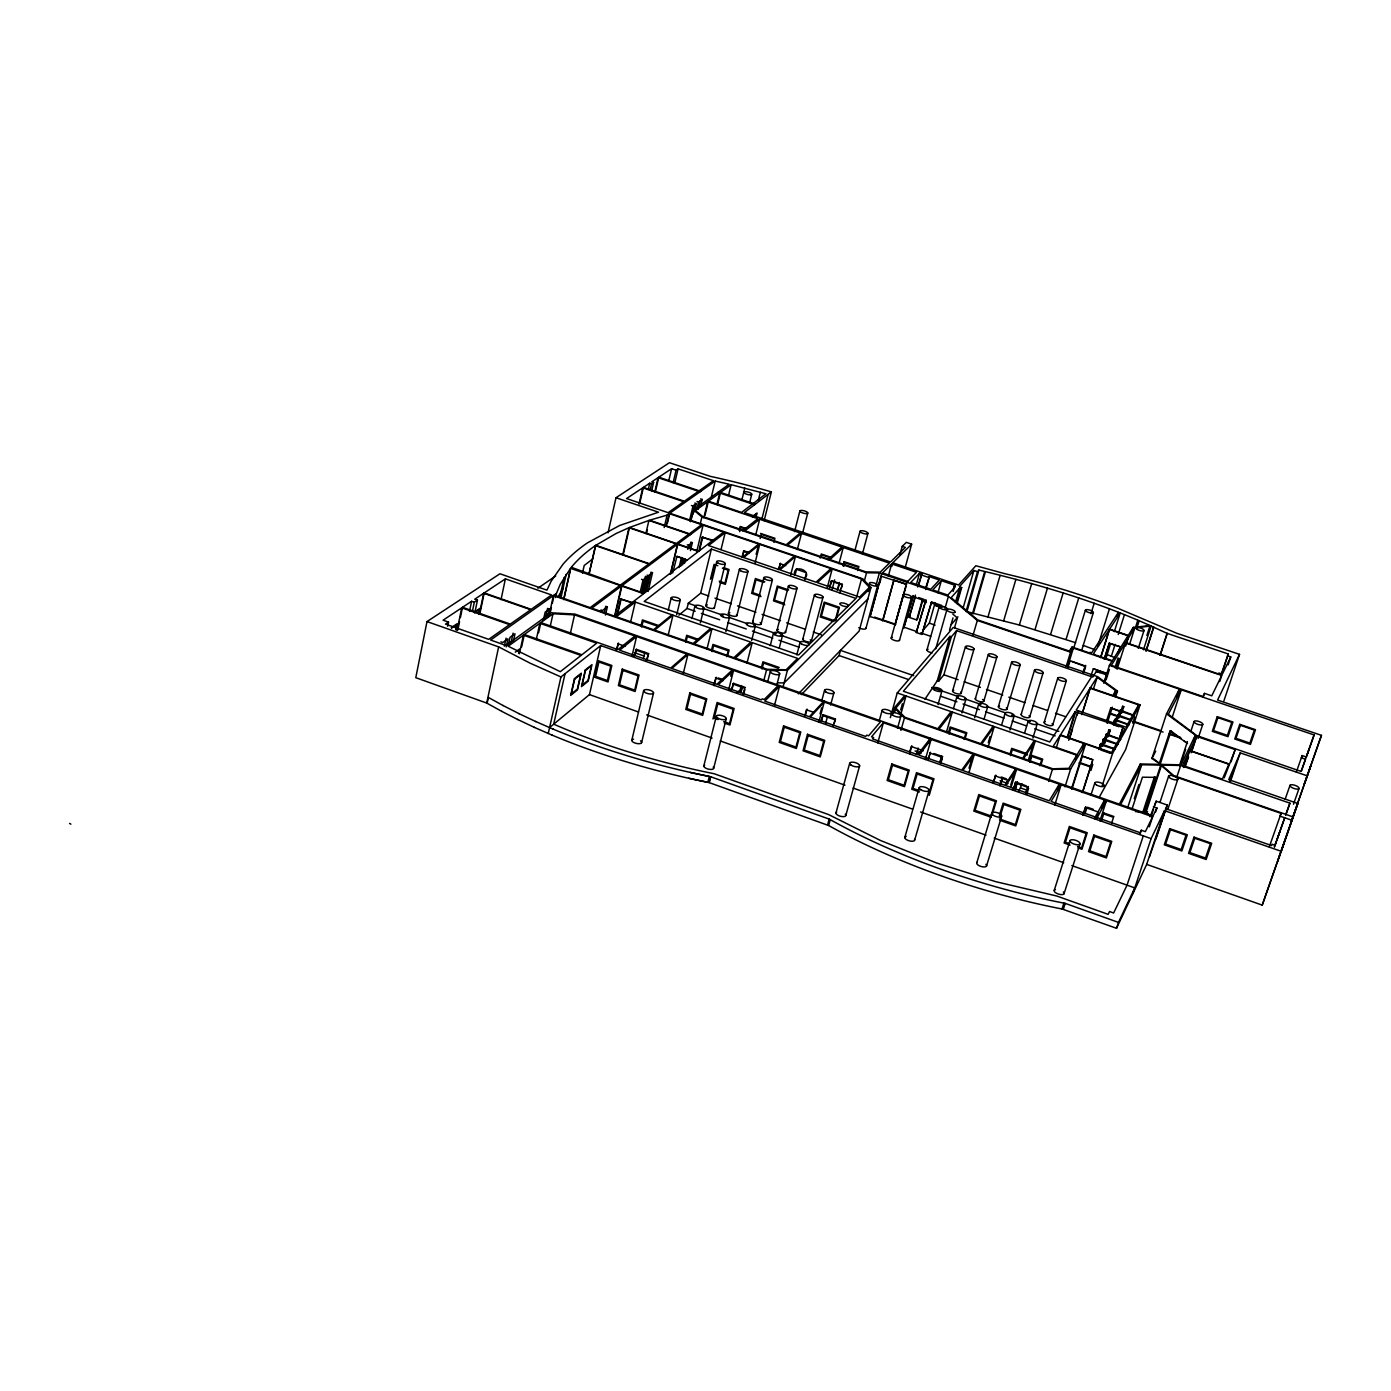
<?xml version="1.0" encoding="UTF-8"?>
<svg xmlns="http://www.w3.org/2000/svg" width="1391" height="1391" viewBox="0 0 1391 1391"><rect width="100%" height="100%" fill="white"/><g stroke="black" fill="none" stroke-linecap="round" stroke-linejoin="round"><path stroke-width="1.5" d="M608.041 532.805L615.987 497.735L658.517 512.201L619.725 525.45L587.454 542.855A665.124 237.896 18.1 0 0 562.92 564.346L551.236 581.073L546.941 590.149L499.943 573.77L427.002 621.568L415.787 677.678L486.694 703.046L501.803 711.392M447.693 626.28L448.528 622.107L443.086 620.195L461.725 607.832L509.558 624.629L488.71 639.356L445.537 624.107L448.528 622.107M455.761 628.958L456.631 624.75L451.623 628.123M455.952 629.897L457.222 623.672L451.206 627.741M457.083 630.436L461.725 607.832M457.865 629.914L459.552 621.69M460.404 617.587L462.507 607.311L471.601 601.277L474.314 602.233L477.443 600.147L474.748 599.191L483.668 593.279L530.667 609.727L510.306 624.107L462.507 607.311M469.497 611.484L471.601 601.277M472.61 610.388L474.314 602.233M474.8 612.892L477.443 600.147M478.66 613.431L479.512 609.31L474.714 612.544M478.834 614.387L480.104 608.267L474.314 612.162M479.269 614.387L483.668 593.279M479.825 614.005L484.224 592.914L505.402 578.865L551.584 594.965L531.206 609.345L484.224 592.914M501.021 599.625L505.402 578.865M486.728 703.046L498.639 646.885L427.002 621.568M487.146 703.29L488.38 697.447L503.055 705.533M504.359 646.241L506.081 638.156M506.237 646.902L507.958 638.817L502.829 642.503L500.934 641.842M508.306 645.407L510.028 637.339L514.983 633.792L513.262 641.825M510.949 643.164L513.105 633.131M518.547 653.179L519.434 649.11L515.279 652.17M519.399 653.77L523.416 635.183L581.021 655.439L560.295 671.679L508.167 646.224L523.416 635.183M521.642 646.919L523.868 636.591M536.283 639.582L539.864 623.272L596.669 643.198L581.873 654.778L524.32 634.522L539.864 623.272M538.595 632.766L540.821 622.577L553.009 613.744L574.518 614.874L634.922 635.965L617.969 649.614L540.821 622.577M543.342 620.438L545.168 612.127L549.41 609.084L547.585 608.441L545.324 618.804M546.559 617.813L547.48 613.657M547.585 617.361L549.41 609.084M548.836 616.369L553.409 595.591L766.563 669.853L787.393 670.375L870.957 587.524L862.785 578.812L669.766 513.227L667.35 523.52M549.567 615.848L551.392 607.537M552.297 603.381L554.122 595.087L556.435 593.453L560.295 584.237L570.536 568.363L619.934 585.455L590.132 607.624L554.122 595.087M555.531 597.591L556.435 593.453M550.227 626.385L553.009 613.744M559.756 597.504L564.19 577.421M560.834 598.304L566.137 574.361M563.964 597.991L570.536 568.363M563.807 599.677L570.362 570.067M582.499 573.127L584.22 565.442L592.757 558.973M570.293 633.74L574.518 614.874M548.263 733.457L560.938 676.948L600.721 645.58L1151.105 838.617L1164.528 810.64L1281.285 851.327L1297.855 803.476L1228.757 779.638L1240.216 752.861L1307.401 775.9M565.042 673.696L553.705 724.172C605.12 746.532 659.178 762.616 714.105 773.726L828.74 814.639L880.399 840.442L936.491 862.942L995.695 881.651L1056.743 896.013L1108.158 914.356L1109.531 911.522L1113.635 913L1127.04 885.163L1143.28 835.869M595.4 545.585A626.767 223.725 17.8 0 0 571.318 567.285L620.403 585.107L648.815 563.946L595.4 545.585L588.897 574.518L595.817 545.307L616.178 533.466L628.958 527.711L675.939 543.759L649.214 563.668L595.817 545.307M604.355 612.423L605.746 606.302L607.345 606.859L605.468 615.013M549.584 727.58L589.454 694.596L600.721 645.58M622.646 555.131L628.958 527.711M623.203 554.922L629.497 527.485L648.901 520.443L690.44 534.596M639.025 504.011L642.746 487.824L683.694 501.682L668.132 512.67L626.576 498.552L642.746 487.824M639.686 503.542L643.424 487.389L649.736 483.199L651.579 483.825L653.596 482.486L651.736 481.86L658.065 477.669L700.003 491.84M614.492 616.456L621.516 585.994L643.668 593.661L614.509 616.126L591.766 608.197L621.516 585.994M614.961 616.091L621.986 585.646L677.452 544.281L698.456 551.462L644.12 593.314L621.986 585.646M616.995 615.152L620.716 598.999L632.383 602.529M617.465 614.787L621.203 598.652M648.258 489.545L649.736 483.199M650.119 490.171L651.579 483.825M651.631 490.936L653.596 482.486M616.178 649.962L618.456 643.042L616.995 649.301M654.657 492.327L658.065 477.669M655.387 491.84L658.795 477.183L671.61 468.697L676.078 470.21L678.078 468.871L713.461 480.677L699.117 490.797M645.841 533.622L648.901 520.443M646.519 533.396L647.389 529.641M630.488 622.525L635.27 602.077L671.905 614.787L653.579 629.723L616.283 616.735L635.27 602.077M640.103 592.462L643.042 579.873L646.989 576.9L645.459 576.361L641.529 593.088M642.051 592.862L645.424 578.413M668.688 481.147L671.61 468.697M643.059 593.627L646.989 576.9M644.694 592.375L648.606 575.665L652.501 572.727L650.971 572.188L646.572 590.932M632.14 655.422L636.591 636.539L686.824 654.083L670.688 668.097L619.656 650.223L636.591 636.539M673.157 482.66L676.078 470.21M648.102 591.453L652.501 572.727M641.042 625.811L642.433 619.899L658.447 625.463M664.185 527.502L667.106 515.122L669.21 513.627L701.638 524.65L689.38 533.779M674.67 483.373L678.078 468.871M634.053 656.222L636.33 649.301L648.589 653.596L647.093 659.856M634.852 655.561L636.33 649.301M641.703 627.063L643.094 621.151L657.56 626.193M666.306 525.989L669.21 513.627M643.407 658.552L644.868 652.344M646.311 660.534L648.589 653.596M670.288 574.344L677.452 544.281M670.653 574.048L677.817 544.003L703.098 525.137L723.581 532.092L698.821 551.184L677.817 544.003M631.792 740.238L643.633 690.597M672.705 572.97L676.965 556.365L685.815 559.391M668.219 610.353L671.21 597.8M689.536 520.547L693.014 506.028L696.369 503.629L694.787 503.09M679.017 567.598L681.434 557.478M690.336 521.677L694.283 505.142M691.118 520.13L693.553 509.941L729.162 484.224L715.217 481.06L669.766 513.227M692.874 514.427L694.891 506.011M680.686 566.311L682.633 558.243M681.451 565.389L682.442 561.216M694.387 511.888L696.369 503.629M682.651 564.798L684.111 558.747M697.134 508.202L698.612 502.012L702.177 499.456L700.595 498.917M641.616 742.585L653.527 692.996A5.095 1.947 13.5 0 0 646.502 689.571A5.095 1.947 13.5 0 0 645.702 692.84A5.095 1.947 13.5 0 0 653.527 692.996M684.407 563.442L685.38 559.408M687.797 549.341L688.754 545.324L692.353 542.612L690.875 542.107L689.432 548.124M698.126 509.193L700.108 500.969M668.063 635.617L672.983 615.17L710.749 628.263L693.101 643.494L654.674 630.106L672.983 615.17M700.699 505.611L702.177 499.456M690.423 550.627L692.353 542.612M676.704 614.631L680.234 600.008M700.455 523.068L701.933 516.93L693.553 509.941M703.811 517.817L707.706 501.699L757.921 518.669L742.568 530.719M704.994 515.296L708.402 501.195L719.686 493.023L717.147 503.472M696.63 551.949L703.098 525.137M711.201 497.648L715.217 481.06M698.873 551.149L702.246 537.204L713.131 540.317M699.412 550.732L702.785 536.804M678.878 615.135L687.015 608.458L688.284 603.277L700.629 593.192L711.375 549.097L855.917 598.426L798.625 654.935L644.172 601.416L711.375 549.097M717.478 504.95L720.016 494.5M685.241 641.216L686.685 635.287L698.769 639.495M685.885 642.451L687.328 636.556L698.247 640.347M691.901 618.56L694.961 606.007M683.311 673.366L687.919 654.466L732.309 669.975L730.727 676.269M728.623 495.057L731.144 484.711L765.919 493.788L753.279 503.455M710.436 579.23L714.07 564.398L717.808 565.685M700.386 622.838L703.985 608.215M711.496 578.5L714.661 565.581M705.88 605.659L716.695 561.581M721.129 549.149L725.18 532.649L758.738 544.037L756.148 554.366M714.4 607.728L725.285 563.685M741.733 500.482L744.794 488.085M706.941 649.162L712.001 628.697L750.775 642.138L733.857 657.682L694.387 643.946L712.001 628.697M739.143 530.545L740.151 526.476L746.271 528.563M739.751 531.623L740.777 527.415L746.202 529.258M711.462 650.345L712.94 644.416L729.11 650.049L727.615 655.978M712.122 651.597L713.583 645.685L728.206 650.779L726.711 656.691M749.697 502.464L751.731 494.24M741.907 557.217L743.924 550.819L749.158 552.592M742.429 556.783L743.924 550.819M728.397 613.431L739.403 569.336M758.286 500.464L760.355 492.205M725.911 631.688L729.562 617.065M713.879 684.216L716.191 677.261L714.105 685.624M756.026 517L757.034 513.001L752.392 516.617M755.609 535.396L759.642 519.26L800.19 532.962L786.124 544.803L744.95 530.823L759.642 519.26M736.917 615.518L747.975 571.44M761.851 519.191L768.075 494.414M712.957 719.008L717.095 702.49L734.135 708.488L729.945 725.007L724.276 723.007M764.128 520.686L771.362 491.875L758.512 488.224A310.28 105.247 14 0 0 710.366 476.365L669.454 462.716L615.987 497.735M760.164 538.543L761.225 534.353L773.9 538.647M703.829 765.919L716.33 716.261M755.052 562.955L759.712 544.385L794.278 556.122L778.786 569.493L743.629 557.513L744.446 556.852M728.797 689.31L733.561 670.41L777.865 685.885L764.198 699.534L762.303 698.873L761.294 699.864L718.191 684.755L733.561 670.41M731.197 690.301L733.526 683.329L745.42 687.502M731.927 689.606L733.526 683.329M713.67 768.284L726.258 718.643M752.635 621.812L763.833 577.7M773.883 542.351L774.926 538.282L760.581 533.414M751.592 640.59L755.313 625.95M741.264 685.624L740.221 689.727L737.126 692.683M746.984 663.107L752.201 642.642L797.617 658.395L786.106 669.784L767.171 669.297L735.3 658.186L752.201 642.642M740.551 692.614L742.133 686.389M741.142 692.04L742.203 687.884M743.09 694.474L744.689 688.197L732.796 684.024M761.173 623.881L772.422 579.804M743.82 693.761L744.88 689.588M778.386 569.649L780.403 563.233L778.873 569.215M794.574 531.605L799.86 511.019M761.381 667.732L762.911 661.803L779.186 667.471M762.025 668.984L763.555 663.072L778.264 668.202M770.231 645.702L773.466 633.148M790.627 575.092L795.426 556.504L830.896 568.571L816.03 582.203L779.951 569.893L795.426 556.504M763.763 680.686L766.563 669.853M797.321 549.549L801.494 533.396L841.903 547.063L827.941 559.686M777.03 630.227L788.419 586.098M802.468 533.553L807.771 512.983M794.626 575.196C792.07 563.303 813.057 570.466 804.624 578.604M767.658 681.799L770.318 671.488M795.13 574.761L796.66 568.78M779.273 647.91L782.524 635.357M785.585 632.314L797.026 588.219M777.03 684.076L779.708 673.766M804.589 580.169L806.137 574.187M774.509 705.341L779.447 686.424L823.333 701.76M783.011 687.084L787.393 670.375M820.168 558.052L821.246 553.983L830.271 557.043M796.8 654.918L800.086 642.346M802.816 639.13L814.413 595M811.37 641.216L823.02 597.104M827.28 587.593L832.183 569.006L861.533 578.969L869.427 587.35L868.297 591.505M829.575 587.106L831.627 580.69L842.372 584.342L841.312 588.341M829.505 588.671L831.627 580.69M831.992 589.94L834.687 579.838M838.964 563.685L843.259 547.515L889.371 563.112L880.19 572.153L865.915 571.875L829.888 559.634L843.259 547.515M843.12 565.841L844.372 561.599L843.294 565.685M837.26 590.358L839.364 582.429M843.885 566.311L844.841 562.694L857.673 567.059M838.338 587.854L839.399 583.89M804.728 716.069L806.397 709.793L814.013 712.47M805.389 715.357L807.058 709.08M839.781 592.775L842.372 584.342M835.574 619.082L838.53 607.989L824.811 603.294L821.385 616.23L835.069 620.925M835.921 620.299L839.399 607.293L824.22 602.112L820.29 616.961L833.539 621.499M855.065 549.88L860.021 531.345M821.768 700.664L824.55 690.353M848.284 606.163A4.451 1.495 15 0 0 843.12 602.999A4.451 1.495 15 0 0 841.016 605.085A4.451 1.495 15 0 0 848.284 606.163L848.354 605.885M857.778 570.588L858.873 566.52L844.198 561.773M862.42 553.879L867.949 533.309M820.081 713.844L821.698 707.81M818.812 722.225L824.237 702.072L880.538 721.738L868.627 735.804L866.784 735.161L865.671 736.465L810.31 717.06L824.898 701.36M820.794 721.703L823.142 714.713L835.435 719.008L834.287 723.198M821.455 720.99L823.142 714.713M801.442 694.578L839.086 655.544L840.477 650.362L913.696 675.643M856.508 597.574L861.533 578.969M825.593 723.563L827.262 717.391M830.601 705.011L833.957 692.631M864.333 580.986L866.541 572.779L879.39 572.936L948.419 596.339L977.317 620.456L1070.566 652.153L1073.365 648.084L1112 661.194L1109.392 665.35L1103.776 683.19M833.07 726.015L835.435 719.008M870.957 587.524L859.116 631.131L798.347 693.866M876.052 585.211L879.39 572.936M865.95 628.349L877.669 585.333M870.088 616.561L881.094 576.187L906.602 584.359L894.013 580.099L882.902 620.473L870.088 616.561L881.703 573.718L891.666 563.894L916.513 572.292L906.88 582.255L894.969 625.202L906.028 586.393M879.721 583.142L880.833 579.056M888.345 576.013L891.666 563.894M891.805 566.415L892.796 562.764L911.644 544.159L906.323 542.368L902.255 546.35L899.977 554.679M882.555 620.838L893.665 580.447M827.558 824.95L829.175 819.09L710.627 776.734L709.132 782.594L828.619 825.506A322.521 120.704 16.8 0 0 1062.028 908.984L1116.521 928.284L1146.688 864.385L1164.528 810.64M828.619 825.506L830.236 819.647L829.175 819.09M835.939 813.04L849.675 763.294M904.967 568.293L911.644 544.159M891.214 638.104L903.159 595.035M845.832 815.404L859.655 765.711M899.542 640.138L911.54 597.104M913.278 595.748L903.681 628.193L913.313 595.539M916.147 585.437L919.521 573.301L921.798 574.083L918.982 584.185M879.268 720.712L882.137 710.384M922.476 601.242L917.469 619.099L916.704 619.951L909.175 617.378L915.382 595.122M917.643 587.019L921.798 574.083M909.175 617.378L915.591 596.322M877.738 742.898L883.389 722.729L929.866 738.969L928.701 743.003M916.704 619.951L922.372 599.712M925.78 587.558L929.379 576.639L939.342 580.012L930.753 589.28L910.688 582.481L919.521 573.301M925.763 589.558L929.379 576.639M890.327 717.652L897.247 692.944L953.27 627.445L1097.464 676.617L1117.477 691.014L1115.547 697.065M892.657 714.018L894.396 707.793L904.741 695.535L897.247 692.944M916.269 632.505L925.919 600.043L916.269 632.505L921.903 634.418L931.57 601.973L941.655 605.398M894.639 712.244L895.804 708.106L906.01 695.987L951.079 711.618L937.795 728.728L904.95 717.287L895.804 708.106M900.69 709.897L902.429 703.742M921.903 634.418L931.57 601.973M900.794 714.435L906.01 695.987M897.473 728.38L900.968 716M923.554 629.654L929.344 623.151L935.065 602.929M937.917 592.827L941.359 580.69L954.922 585.281L953.183 591.349M900.916 730.414L904.463 717.895L894.396 707.793M926.91 650.066L939.134 606.998M944.924 608.615L948.419 596.339M935.743 648.815L946.854 609.832M952.713 590.497L954.922 585.281M909.558 752.461L911.261 746.515L923.363 750.757M909.592 753.679L911.853 745.767M955.408 602.512L959.477 588.341L961.685 587.558L959.355 586.776L973.909 570.466L977.508 571.684L978.916 570.067C1037.251 584.011 1095.221 600.825 1150.044 625.55L1146.88 635.461M950.001 636.348L903.368 691.24L1049.753 741.977L1091.639 676.704L956.591 630.627L951.357 636.8L950.001 636.348L937.256 680.79L924.945 699.221M956.573 602.912L960.642 588.723M949.514 630.036L952.991 617.9M957.043 603.746L961.685 587.558M916.356 754.252L918.147 748.01M916.843 753.626L918.043 749.471M937.256 680.79L938.595 681.26L951.357 636.8M954.504 627.863L957.373 617.934L952.835 614.109M938.595 681.26L943.898 674.791L956.591 630.627M963.128 607.989L973.909 570.466M938.003 704.628L942.037 690.614M966.084 611.275L977.508 571.684M978.916 570.067L966.919 611.675L1019.36 625.011L1075.643 642.712M925.293 759.573L931.118 739.403L973.196 754.096L969.023 768.215M904.759 837.573L919.138 787.81M928.145 758.964L930.44 752.27L928.719 758.217M972.518 613.587L984.567 571.979M973.248 613.744L985.315 572.136M952.574 691.014L965.389 646.798M973.109 634.957L977.317 620.456M914.687 839.955L929.153 790.21M946.315 732.553L952.296 712.036L993.174 726.206L991.939 730.327M953.426 708.715L956.921 696.682M928.805 793.983L932.996 779.569L917.156 774.005L913.018 788.401L918.929 790.488M929.205 795.356L934.004 778.821L916.495 772.648L911.731 789.184L919.503 791.931M939.777 762.459L941.585 756.217M948.384 732.883L950.105 726.937L966.815 732.744L965.076 738.691M940.246 761.816L941.446 757.678M940.472 763.294L942.211 757.365L929.849 753.035M949.027 734.135L950.748 728.223L965.841 733.474L964.102 739.403M941.046 762.529L942.194 758.582M961.181 693.118L974.048 648.919M987.958 617.03L1000.094 575.474M961.929 712.922L966.032 698.891M975.265 698.856L988.271 654.622M974.674 717.808L978.812 703.776M1003.659 620.855L1015.899 579.351M983.75 701.342L996.947 656.743M984.115 718.869L987.68 706.837A4.729 1.687 16.4 0 0 981.942 703.307A4.729 1.687 16.4 0 0 980.099 705.793A4.729 1.687 16.4 0 0 987.68 706.837M968.936 772.648L974.309 754.478L1015.621 768.91L1010.718 785.063M1019.36 625.011L1031.722 583.542M998.442 706.419L1011.64 662.203M988.271 742.638L990.114 736.482M988.132 747.106L994.252 726.589L1034.365 740.499L1028.714 758.982M1001.624 724.937L1005.224 712.905M1006.841 709.323L1020.107 665.089A4.503 1.53 16.5 0 0 1014.578 661.803A4.503 1.53 16.5 0 0 1012.926 664.046A4.503 1.53 16.5 0 0 1020.107 665.089M1035.026 629.497L1047.493 588.045M993.417 781.864L995.747 775.135L993.348 783.063M1009.901 730.032L1014.143 715.982A4.747 1.704 16.6 0 0 1008.336 712.418A4.747 1.704 16.6 0 0 1006.58 714.939A4.747 1.704 16.6 0 0 1014.143 715.982M1021.203 714.279L1034.574 670.045M976.812 862.681L991.87 812.9M999.886 785.828L1002.407 777.517M1000.32 785.185L1002.216 778.943M1009.901 754.305L1011.692 748.358L1026.68 753.574M992.044 815.248L996.425 800.781L978.76 794.557L973.804 811.109L991.4 817.317M1010.527 755.574L1012.335 749.645L1027.549 754.948M1050.622 634.279L1063.193 592.844M1006.545 784.263L1007.745 780.316L995.208 775.917M999.347 815.543L1003.137 803.129L1020.855 809.371L1015.76 825.924L1000.059 820.377M1024.593 732.97L1028.245 720.921M1029.618 717.182L1043.076 672.948A4.521 1.53 16.6 0 0 1037.495 669.627A4.521 1.53 16.6 0 0 1035.895 671.905A4.521 1.53 16.6 0 0 1043.076 672.948M1000.025 816.847L1003.798 804.485L1019.812 810.118L1015.378 824.533L999.399 818.899M986.48 866.141L1001.642 816.361A5.216 2.052 16.9 0 0 995.295 812.24A5.216 2.052 16.9 0 0 993.313 815.317A5.216 2.052 16.9 0 0 1001.642 816.361M1011.048 787.41L1016.578 769.24L1059.299 784.159L1057.403 790.227M1013.413 788.871L1015.726 782.142L1026.297 785.845M1013.309 790.053L1015.726 782.142M1014.856 789.932L1017.256 782.072M1014.978 790.314L1017.499 782.003M1032.887 738.065L1037.182 724.015A4.747 1.704 16.8 0 0 1031.34 720.434A4.747 1.704 16.8 0 0 1029.636 722.972A4.747 1.704 16.8 0 0 1037.182 724.015M1066.08 639.356L1078.773 597.921M1018.664 791.427L1022.089 783.95M1029.01 761.364L1035.287 740.829L1076.773 755.209L1075.469 759.312M1029.688 761.207L1031.513 755.261L1042.711 759.156L1040.885 765.102M1029.862 762.303L1031.67 756.374L1041.703 759.869L1039.894 765.763M1044.206 722.225L1057.786 677.991M1025.723 793.183L1028.053 786.454L1025.619 794.365M1026.819 794.122L1028.627 788.245M1066.097 666.672L1070.566 652.153M1070.774 651.162L1072.044 647.041L1089.588 652.988M1067.645 666.672L1073.365 648.084M1073.974 647.284L1085.449 610.006M1067.905 667.35L1070.114 660.795L1085.206 666.55M1052.657 725.146L1066.306 680.894A4.521 1.547 16.8 0 0 1060.69 677.556A4.521 1.547 16.8 0 0 1059.142 679.869A4.521 1.547 16.8 0 0 1066.306 680.894M1090.996 613.622L1094.195 603.259M1081.815 649.945L1093.343 612.666M1056.412 747.471L1060.203 735.283L1083.85 743.472L1082.563 747.523M1048.658 781.446L1052.396 769.432L1070.635 768.927L1085.589 744.063L1112.557 753.4L1140.029 704.837L1114.434 696.091L1117.477 691.014M1082.998 672.514L1085.223 665.941L1072.009 661.438M1083.328 672.618L1085.745 665.385M1083.641 672.948L1085.554 666.758M1067.123 737.543L1075.173 711.705L1122.989 727.493L1119.181 739.403M1067.819 737.039L1075.573 712.14M1097.795 646.206L1109.427 608.858M1068.705 740.29L1077.729 711.931M1070.044 737.178L1072.513 729.232M1077.138 714.974L1078.425 710.836L1076.217 710.071L1090.057 688.249L1138.603 704.854L1136.656 710.957M1091.135 675.278L1093.343 668.723L1107.34 673.487L1104.802 681.573M1081.815 714.644L1090.057 688.249M1082.702 712.192L1090.318 687.85L1097.082 677.208L1115.756 690.597L1114.469 694.631M1100.594 657.613L1109.409 629.445L1128.031 635.722L1126.762 639.756M1054.778 804.989L1061.107 784.785L1104.593 799.981L1101.985 808.067M1100.803 657.282L1108.975 631.131M1093.309 689.258L1097.464 676.617M1117.129 616.509L1118.416 612.37L1091.692 652.848L1090.057 652.309L1089.275 653.474M1104.193 659.178L1109.34 643.094L1120.138 646.763L1118.068 652.988M1104.402 658.847L1109.34 643.094M1065.019 786.854L1070.635 768.927M1105.636 659.386L1110.435 644.085M1114.33 631.67L1120.172 613.048L1109.618 629.132L1128.223 635.409L1133.3 627.358L1150.044 625.55M1115.147 657.821L1111.374 656.239L1115.095 644.363M1118.208 634.487L1124.432 614.718M1104.489 682.077L1107.34 673.487M1071.505 788.784L1085.589 744.063M1106.141 679.799L1109.392 669.471M1071.957 788.94L1082.407 756.148L1092.822 759.764L1082.302 792.557M1114.973 667.836L1118.103 657.891M1115.773 667.663L1119.685 658.43L1116.538 668.375M1117.077 669.262L1125.632 642.555L1134.83 627.776L1151.087 626.02L1167.275 633.427L1228.323 653.979L1222.324 671.94M1125.702 646.067L1128.014 638.765M1132.031 631.34L1133.3 627.358M1082.859 791.688L1092.404 761.555M1129.77 643.737L1134.83 627.776M1135.265 628.141L1137.786 620.23M1090.874 770.562L1092.804 764.494M1106.61 720.66L1110.766 707.897L1133.961 715.791M1136.638 628.715L1139.159 620.803M1098.89 748.619L1100.75 743.629L1115.147 749.036M1054.256 890.292L1070.062 840.494M1098.855 749.593L1100.75 743.629M1107.219 723.337L1112.348 707.167M1100.194 749.071L1103.585 738.76L1117.912 744.15M1102.402 746.167L1106.367 734.031L1120.642 739.317M1102.594 745.819L1106.367 734.031M1104.61 743.263L1108.87 729.736L1110.14 730.171L1108.175 736.378M1104.767 742.985L1107.271 735.091L1120.468 739.647M1082.789 815.404L1085.31 807.476L1098.334 812.031L1096.421 817.978M1107.897 736.847L1110.14 730.171M1083.241 814.587L1085.78 806.658M1113.061 724.433L1114.921 719.39L1128.97 724.607M1113.617 723.494L1114.921 719.39M1085.015 813.7L1086.997 807.493M1090.944 795.096L1094.891 782.698M1114.4 724.015L1117.634 714.748L1131.578 719.999M1138.307 648.362L1143.976 630.575M1114.33 724.867L1115.808 720.486L1128.779 724.937M1116.33 718.834L1117.634 714.748M1117.616 717.547L1120.346 710.106L1134.152 715.443M1116.486 722.068L1120.346 710.106M1119.772 714.783L1122.572 706.315L1123.806 706.732L1121.65 713.183M1118.868 717.965L1121.111 711.392L1119.564 711.444M1064.028 893.787L1079.938 843.972A5.251 2.069 17.7 0 0 1073.4 839.781A5.251 2.069 17.7 0 0 1071.661 842.963A5.251 2.069 17.7 0 0 1079.938 843.972M1143.489 649.806L1151.087 626.02M1062.028 908.984L1063.906 903.124L1065.21 903.385L1118.468 922.407L1134.778 887.893L1071.852 865.602M1102.159 785.915L1112.557 753.4M1063.333 909.262L1065.21 903.385M1145.958 650.884L1153.556 627.098M1146.184 650.988L1153.8 627.202M1118.851 739.977L1122.989 727.493M1099.951 820.829L1106.454 800.625L1152.635 816.76L1149.296 826.863M1101.446 820.968L1103.985 813.04L1113.93 816.517M1132.726 723.146L1134.691 717.043M1140.029 704.837L1125.649 749.523L1099.69 796.4M1160.042 655.196L1167.084 633.357M1160.216 655.283L1167.275 633.427M1111.565 823.281L1113.495 817.334L1103.55 813.857L1103.985 813.04M1137.716 772.092L1140.359 763.955L1180.976 764.824L1195.391 735.161L1166.527 713.826L1179.412 689.154L1109.392 665.35M1127.736 807.51L1141.646 764.754L1160.755 765.102L1145.436 811.701L1150.201 815.961M1134.291 798.66L1138.916 784.507M1131.874 809.579L1142.446 777.186L1155.365 777.378L1144.098 811.701L1143.263 810.953L1154.53 776.647L1155.365 777.378M1180.959 738.517L1171.083 731.04L1160.25 763.989L1151.922 758.512L1166.527 713.826M1176.803 697.082L1179.412 689.154M1172.126 717.53L1181.22 689.78L1314.095 734.952L1305.853 758.304M1159.138 764.024L1169.97 731.057L1171.083 731.04M1160.876 767.154L1146.236 811.701L1147.61 811.718M1139.977 834.322L1141.315 830.236L1145.349 831.644L1152.635 816.76M1150.114 816.795L1156.182 801.181L1167.223 805.024L1155.938 838.982M1151.557 815.161L1153.539 809.179M1154.86 805.18L1156.182 801.181M1116.521 928.284L1118.468 922.407M1155.591 811.996L1156.929 807.98L1153.417 806.763M1159.99 802.311L1168.666 776.056M1132.883 893.613L1151.105 838.617M1187.445 741.559L1179.446 765.659A4.538 1.617 18.1 0 1 1180.385 765.12M1190.783 731.51L1194.121 721.46M1149.54 856.682L1167.223 805.024M1181.081 762.998L1185.619 749.349M1176.647 777.569L1180.663 765.467L1289.909 803.163L1285.632 815.265M1203.198 697.308L1204.502 693.361L1211.752 695.83L1221.715 675.47L1125.406 642.92L1111.339 665.35L1202.937 696.491L1204.502 693.361M1167.762 809.527L1177.829 779.238M1184.002 767.415L1189.774 750.462L1196.59 736.361L1235.191 749.593L1231 761.92M1184.976 765.38L1188.523 756.808L1185.236 766.65M1193.339 741.299L1195.391 735.161M1191.131 752.774L1196.59 736.361M1191.461 752.079L1196.243 737.734M1198.068 738.482L1202.763 724.415A4.573 1.547 17.9 0 0 1196.869 720.99A4.573 1.547 17.9 0 0 1195.686 723.424A4.573 1.547 17.9 0 0 1202.763 724.415M1220.776 675.713L1228.323 653.979M1219.681 681.555L1221.715 675.47M1228.114 664.898L1230.774 656.935L1227.418 655.804M1223.924 700.803L1239.52 654.361L1176.664 633.218L1117.182 607.989A317.078 109.924 16.6 0 0 1004.806 573.683L975.839 565.737L958.59 585.002L892.796 562.764M1224.219 777.865L1235.191 749.593M1229.887 780.264L1233.417 771.17L1230.061 781.012M1230.392 781.638L1240.216 752.861M1146.688 864.385L1262.228 905.124L1305.384 781.133M1305.993 779.343L1308.149 773.153M1308.653 771.692L1310.774 765.606M1277.703 861.325L1280.12 854.352M1305.523 781.012L1321.45 735.352L1217.594 700.056L1239.52 654.361M1285.162 799.164L1290.013 785.359M1269.305 846.806L1281.094 813.387L1173.674 776.23L1159.903 764.372M1296.36 772.022L1302.167 755.574L1306.288 756.982L1314.095 734.952M1274.399 847.032L1284.728 817.769L1274.973 845.293L1272.035 844.267L1271.583 845.554L1165.502 808.606M1301.42 770.753L1305.488 759.225L1301.367 757.817L1302.167 755.574M1293.474 804.241L1299.038 788.471A4.782 1.652 18.9 0 0 1292.743 784.785A4.782 1.652 18.9 0 0 1291.787 787.497A4.782 1.652 18.9 0 0 1299.038 788.471M1160.772 764.389L1173.708 775.587L1285.927 814.396L1289.909 803.163M1305.488 759.225L1301.176 771.414L1196.921 735.683L1168.318 714.244L1181.22 689.78M1274.486 846.702L1276.243 841.798M1277.355 838.634L1279.737 831.94M1307.018 755L1309.035 749.314M1304.219 784.037L1321.45 735.352M1291.387 821.142L1311.261 764.459M1279.198 856.665L1297.855 803.476M1262.228 905.124L1283.58 844.354M1281.094 813.387L1280.085 816.169L1292.03 820.307M1183.393 767.432L1185.306 763.45L1183.758 762.911M1156.929 807.98L1153.035 815.943L1120.607 804.607L1141.646 764.754M1230.774 656.935L1222.359 674.148L1218.933 673.001L1218.481 673.94L1125.632 642.555M1141.315 830.236L1140.116 832.687L1097.186 817.63M1151.922 758.512L1155.695 751.157M1140.359 763.955L1119.372 804.189L574.918 614.074L551.132 612.788L505.941 645.441L490.623 640.034L553.409 595.591M1096.23 819.369L1106.454 800.625M1094.334 818.708L1104.593 799.981M558.139 596.756L563.007 588.48M1138.603 704.854L1125.945 727.163L1078.425 710.836M1092.822 759.764L1082.407 756.148M1107.271 735.091L1105.845 734.917M1115.808 720.486L1114.365 720.329M1123.806 706.732L1122.572 706.315M1103.585 738.76L1103.011 739.769L1117.738 744.446M1108.87 729.736L1109.879 730.64M1110.766 707.897L1120.694 711.809M1061.107 784.785L1051.074 801.459L1095.291 816.969M1059.299 784.159L1049.249 800.816L1005.815 785.602L1016.578 769.24M1076.773 755.209L1068.862 768.319L1052.796 768.788L1023.585 758.599L1035.287 740.829M1083.85 743.472L1077.103 754.635L1053.178 746.341L1060.203 735.283M1115.756 690.597L1112.783 695.517L1090.318 687.85M1120.138 646.763L1109.131 643.424M1128.031 635.722L1112.313 660.708L1095.03 654.831L1093.587 653.509L1109.409 629.445M1075.173 711.705L1060.464 734.883L1111.548 752.548L1124.989 728.849L1122.676 728.049M1100.072 672.618L1096.178 671.697L1092.735 677.087M1105.01 657.926L1107.149 654.57L1111.374 656.239M1093.343 668.723L1107.027 673.974M1015.621 768.91L1004.841 785.254L962.85 770.527L974.309 754.478M1034.365 740.499L1022.646 758.286L981.785 744.046L994.252 726.589M1072.044 647.041L1069.279 651.058L977.734 619.934L951.131 597.695L959.477 588.341M973.196 754.096L961.72 770.145L918.929 755.139L931.692 738.656M993.174 726.206L980.672 743.663L939.029 729.162L952.296 712.036M930.44 738.221L917.66 754.687L872.522 738.864L873.618 737.56L871.531 736.813L883.389 722.729M951.218 624.594L957.912 616.822M941.359 580.69L932.77 589.958L947.827 595.07L955.182 586.88L953.861 586.446M823.994 701.047L809.388 716.73L764.789 701.099L779.447 686.424M867.828 599.034L784.089 682.964L777.865 682.825M869.427 587.35L859.603 597.069L817.352 582.655L832.183 569.006M732.309 669.975L716.904 684.302L671.801 668.497L687.919 654.466M801.494 533.396L787.462 545.255L828.497 559.182M743.629 557.513L759.712 544.385M758.738 544.037L742.62 557.165L708.506 545.533L725.18 532.649M752.479 517.069L756.6 513.87M771.362 491.875L744.341 512.584L890.518 561.999L905.367 547.393L902.255 546.35M752.479 504.064L741.559 512.392L708.402 501.195M676.965 556.365L687.224 560.277M607.345 606.859L602.546 610.493L600.947 609.936M688.945 534.092L676.322 543.498L629.497 527.485M707.706 501.699L695.448 510.584L702.681 516.496L743.194 530.232M720.521 492.414L731.144 484.711M698.421 491.301L684.337 501.229L643.424 487.389M537.917 588.237L555.705 575.944M667.106 515.122L649.58 520.217L690.858 534.283M1135.508 811.631L1145.436 811.701M1161.537 765.12L1180.663 765.467M690.197 772.422L710.592 776.734L709.114 782.577L688.736 778.282M718.695 491.788L755.348 504.151M717.843 492.397L754.548 504.759M658.795 477.183L700.716 491.336M921.033 574.883L928.632 577.439M697.03 501.473L698.612 502.012M691.414 505.489L693.014 506.028M882.503 572.918L907.645 581.455M821.872 554.922L831.018 558.017M701.933 516.93L866.541 572.779M918.686 597.591L924.111 599.434M912.496 596.565L925.154 600.86M930.822 602.79L942.942 606.911M922.685 600.877L926.406 602.147M935.952 605.381L941.551 607.293M922.198 601.138L926.389 602.564M935.465 605.659L939.499 607.015M1096.404 671.366L1107.236 675.07M702.246 537.204L712.592 540.734M743.403 551.236L748.654 553.009M779.916 563.668L785.706 565.633M796.174 569.215L806.189 572.623M831.157 581.125L841.903 584.794M907.68 615.761L909.94 616.543M929.344 623.151L935.1 625.133M687.276 544.82L688.754 545.324M874.643 617.135L895.752 624.368M904.463 627.341L917.034 631.653M920.668 632.888L930.683 636.313M882.902 620.473L895.404 624.733M723.407 567.598L729.023 569.51L725.354 584.342L719.756 582.429M764.789 581.768L755.383 578.534L751.644 593.383L761.016 596.6M788.593 589.906L777.273 586.028L773.466 600.877L784.75 604.755M722.381 568.224L728.171 570.206L724.972 583.125L719.199 581.142M763.746 582.377L755.974 579.734L752.722 592.653L760.46 595.313M787.602 590.549L777.865 587.211L774.544 600.147L784.263 603.485M1129.509 719.738L1116.99 715.843M1109.722 713.079L1115.791 715.165M1133.961 721.407L1160.198 730.414M1170.3 733.874L1180.385 737.334M1109.966 713.844L1118.138 716.661M1132.43 721.564L1163.067 732.083M1168.944 734.1L1181.115 738.273M1189.774 750.462L1228.966 763.937M1113.304 724.763L1118.886 726.676M943.898 674.791L958.103 679.677M964.189 681.781L980.429 687.363M986.515 689.467L1002.737 695.065M1008.823 697.152L1025.063 702.751M1033.183 705.55L1047.388 710.436M1055.508 713.235L1065.645 716.73M700.629 593.192L708.819 596.009M714.957 598.13L731.353 603.781M737.491 605.902L755.922 612.249M762.077 614.37L780.507 620.716M786.645 622.838L805.093 629.201M813.283 632.018L821.472 634.835M647.076 575.144L648.606 575.665M641.512 579.334L643.042 579.873M645.563 580.847L649.614 582.238M645.128 581.108L649.18 582.499M1114.991 749.314L1100.159 744.637M688.284 603.277L696.456 606.093M702.594 608.215L723.042 615.291M729.18 617.413L747.576 623.759M753.713 625.88L776.195 633.67M780.299 635.078L800.729 642.138M931.796 687.45L958.434 696.648M964.589 698.769L980.985 704.437M987.123 706.558L1005.571 712.94M1011.709 715.061L1030.157 721.442M1036.312 723.563L1058.847 731.353M839.086 655.544L908.167 679.417M1100.872 750.027L1110.435 753.331M687.015 608.458L695.187 611.292M701.325 613.414L719.703 619.777M727.876 622.594L746.254 628.958M752.392 631.079L772.822 638.156M778.943 640.26L799.373 647.337M940.542 696.195L956.921 701.846M963.059 703.985L979.438 709.653M985.576 711.775L1004.006 718.139M1012.196 720.973L1026.523 725.946M1034.713 728.78L1055.178 735.856M620.716 598.999L631.914 602.894M1081.242 763.068L1090.909 766.424M1078.964 762.981L1090.579 767.015M904.463 717.895L1052.396 769.432M718.104 677.939L721.912 679.26M933.952 753.505L942.768 756.6M1001.103 777.013L1006.475 778.908M1087.623 807.319L1093.204 809.266M617.639 643.703L625.376 646.398M635.513 649.962L647.806 654.257M715.443 677.939L723.094 680.616M822.481 715.426L834.774 719.738M1015.221 782.924L1027.549 787.236M634.383 652.64L644.468 656.169M915.035 750.966L921.12 753.105M1000.042 780.768L1007.988 783.55M1020.838 788.054L1026.697 790.105M718.017 719.564L714.174 718.208L717.791 703.829L733.179 709.254L729.527 723.633L723.772 721.599M1069.47 843.641L1065.436 842.216L1070.009 827.784L1086.18 833.47L1081.572 847.901L1077.538 846.476M1070.062 845.102L1064.115 842.998L1069.349 826.445L1087.24 832.74L1081.937 849.292L1077.973 847.901M589.454 694.596L638.521 712.001M646.693 714.887L712.105 738.082M720.277 740.968L844.963 785.167M853.135 788.071L912.426 809.075M920.599 811.979L986.01 835.156M994.182 838.06L1063.68 862.698M1285.927 814.396L1293.178 816.986M1083.276 645.424L1094.613 649.649M560.938 676.948L530.075 663.159L498.674 646.902M535.57 721.46L553.409 729.249M534.266 727.337L552.088 735.126M518.86 713.583L535.848 721.599M517.574 719.443L534.544 727.458M502.968 705.48L519.052 713.67M501.699 711.34L517.765 719.547M69.55 823.402L70.889 824.168M1169.97 731.057L1187.549 743.507L1184.263 741.003M1153.695 758.912L1160.25 763.989M810.223 639.808A4.399 1.547 14.8 0 1 810.258 641.981A4.399 1.547 14.8 0 1 804.502 640.851A4.399 1.547 14.8 0 1 803.476 638.486M714.331 607.311A4.382 1.53 14 0 1 711.67 608.493A4.382 1.53 14 0 1 706.472 606.702A4.382 1.53 14 0 1 707.358 604.911M736.482 614.613A4.382 1.53 14.2 0 1 734.883 616.317A4.382 1.53 14.2 0 1 729.214 614.648A4.382 1.53 14.2 0 1 729.84 612.666M760.095 622.507A4.399 1.547 14.4 0 1 760.025 624.629A4.399 1.547 14.4 0 1 754.252 623.498A4.399 1.547 14.4 0 1 753.331 621.186M785.098 631.41A4.399 1.547 14.6 0 1 783.585 633.131A4.399 1.547 14.6 0 1 777.899 631.462A4.399 1.547 14.6 0 1 778.438 629.445M553.027 729.075A315.722 115.07 14 0 0 709.323 776.456L707.845 782.316A315.444 115.575 13.9 0 1 551.705 734.952M1063.906 903.124A322.816 120.182 16.8 0 1 830.236 819.647M932.179 652.848A4.312 1.478 15.8 0 1 927.484 650.971A4.312 1.478 15.8 0 1 928.11 649.284M899.403 639.704A4.295 1.478 15.5 0 1 897.108 640.938A4.295 1.478 15.5 0 1 891.944 639.165A4.295 1.478 15.5 0 1 892.448 637.321M865.811 627.932A4.295 1.478 15.2 0 1 863.794 629.149A4.295 1.478 15.2 0 1 858.786 627.671M985.889 864.315A5.164 2.121 17 0 1 984.932 866.889A5.164 2.121 17 0 1 978.534 865.358A5.164 2.121 17 0 1 977.282 862.264M914.513 839.347A5.129 2.104 16.2 0 1 911.818 841.242A5.129 2.104 16.2 0 1 905.645 839.034A5.129 2.104 16.2 0 1 906.219 836.391M1063.333 891.927A5.199 2.139 17.8 0 1 1062.22 894.604A5.199 2.139 17.8 0 1 1055.491 892.605A5.199 2.139 17.8 0 1 1055.421 889.579M845.241 814.187A5.112 2.087 15.5 0 1 843.972 816.604A5.112 2.087 15.5 0 1 837.608 815.091A5.112 2.087 15.5 0 1 836.669 812.135M640.521 740.864A5.042 2.017 13.4 0 1 640.451 743.507A5.042 2.017 13.4 0 1 634.174 742.69A5.042 2.017 13.4 0 1 632.088 739.769M632.696 739.421A5.042 2.017 13.4 0 1 633.583 739.195M713.2 767.119A5.06 2.052 14.1 0 1 711.636 769.414A5.06 2.052 14.1 0 1 705.307 767.902A5.06 2.052 14.1 0 1 704.681 765.085M1052.065 723.737A4.486 1.6 16.9 0 1 1051.092 725.702A4.486 1.6 16.9 0 1 1045.267 723.998A4.486 1.6 16.9 0 1 1045.232 721.738M1029.044 715.791A4.486 1.6 16.7 0 1 1028.314 717.721A4.486 1.6 16.7 0 1 1022.768 716.365A4.486 1.6 16.7 0 1 1021.585 713.983M1006.302 707.932A4.469 1.6 16.5 0 1 1005.241 709.862A4.469 1.6 16.5 0 1 999.433 708.158A4.469 1.6 16.5 0 1 999.503 705.933M982.533 699.464A4.469 1.582 16.3 0 1 982.933 701.777A4.469 1.582 16.3 0 1 977.178 700.681A4.469 1.582 16.3 0 1 975.787 698.16M960.555 692.144A4.451 1.582 16.1 0 1 959.407 694.022A4.451 1.582 16.1 0 1 953.617 692.335A4.451 1.582 16.1 0 1 953.791 690.162M574.466 678.634L570.658 695.43L577.491 689.866L581.299 673.174L574.466 678.634M574.674 679.121L571.301 693.97L577.352 689.067L580.725 674.27L574.674 679.121M585.263 669.993L581.473 686.632L588.184 681.19L591.975 664.637L585.263 669.993M585.472 670.462L582.116 685.189L588.045 680.373L591.401 665.715L585.472 670.462M598.373 660.725L594.583 677.208L608.041 681.955L611.866 665.472L598.373 660.725M598.912 661.994L595.609 676.356L607.398 680.512L610.736 666.15L598.912 661.994M622.229 669.106L618.369 685.607L635.131 691.518L639.043 675.035L622.229 669.106M622.907 670.445L619.551 684.807L634.696 690.145L638.104 675.783L622.907 670.445M689.814 692.892L685.763 709.393L702.681 715.374L706.784 698.873L689.814 692.892M690.492 694.231L686.963 708.593L702.264 714L705.846 699.621L690.492 694.231M783.568 725.893L779.221 742.394L796.365 748.462L800.781 731.944L783.568 725.893M784.246 727.215L780.455 741.612L795.965 747.089L799.79 732.692L784.246 727.215M807.476 734.292L803.059 750.81L820.255 756.895L824.741 740.36L807.476 734.292M808.154 735.63L804.294 750.027L819.855 755.522L823.75 741.125L808.154 735.63M891.787 763.955L887.11 780.49L904.515 786.645L909.245 770.11L891.787 763.955M892.466 765.293L888.38 779.708L904.115 785.254L908.236 770.857L892.466 765.293M979.42 795.913L975.091 810.327L991.018 815.943L995.382 801.529L979.42 795.913M1093.83 835.052L1088.51 851.605L1106.401 857.934L1111.774 841.364L1093.83 835.052M1094.474 836.408L1089.848 850.823L1106.019 856.543L1110.696 842.111L1094.474 836.408M1169.709 828.636L1164.302 844.824L1181.863 850.996L1187.323 834.791L1169.709 828.636M1170.44 829.731L1165.641 844.076L1181.185 849.518L1186.019 835.191L1170.44 829.731M1217.247 716.661L1212.326 731.336L1227.992 736.691L1232.965 722.016L1217.247 716.661M1217.89 717.652L1213.543 730.64L1227.401 735.37L1231.8 722.381L1217.89 717.652M1194.017 837.139L1188.54 853.344L1206.153 859.516L1211.7 843.329L1194.017 837.139M1194.747 838.251L1189.896 852.579L1205.493 858.038L1210.396 843.711L1194.747 838.251M1239.746 724.328L1234.773 739.004L1250.474 744.394L1255.499 729.701L1239.746 724.328M1240.389 725.32L1235.99 738.308L1249.883 743.072L1254.334 730.066L1240.389 725.32M1228.844 764.215L1222.359 779.116L1182.559 765.38L1189.635 750.74L1228.844 764.215M1177.464 779.586L1176.838 779.812A4.851 1.739 18.1 0 1 1169.049 777.256A4.851 1.739 18.1 0 1 1173.204 775.813A4.851 1.739 18.1 0 1 1177.464 779.586M1143.645 630.836L1143.089 630.975A4.208 1.321 17.1 0 1 1136.325 628.819A4.208 1.321 17.1 0 1 1140.011 627.863A4.208 1.321 17.1 0 1 1143.645 630.836M1092.996 612.927L1092.422 613.066A4.19 1.321 16.8 0 1 1085.71 610.91A4.19 1.321 16.8 0 1 1089.483 610.006A4.19 1.321 16.8 0 1 1092.996 612.927M778.96 674.496L778.178 674.687A4.834 1.774 14.6 0 1 770.527 672.166A4.834 1.774 14.6 0 1 775.656 670.966A4.834 1.774 14.6 0 1 778.96 674.496M954.713 612.492L954.07 612.649A4.347 1.426 15.8 0 1 947.132 610.406A4.347 1.426 15.8 0 1 951.357 609.467A4.347 1.426 15.8 0 1 954.713 612.492M946.975 609.658L946.315 609.814A4.347 1.426 15.8 0 1 939.394 607.571A4.347 1.426 15.8 0 1 943.637 606.632A4.347 1.426 15.8 0 1 946.975 609.658M910.966 597.695L910.305 597.834A4.329 1.426 15.5 0 1 903.402 595.609A4.329 1.426 15.5 0 1 907.714 594.705A4.329 1.426 15.5 0 1 910.966 597.695M877.078 585.924L876.4 586.063A4.312 1.408 15.2 0 1 869.531 583.837A4.312 1.408 15.2 0 1 873.913 582.951A4.312 1.408 15.2 0 1 877.078 585.924M703.203 608.858L702.42 609.015A4.642 1.617 13.9 0 1 695.117 606.632A4.642 1.617 13.9 0 1 700.195 605.624A4.642 1.617 13.9 0 1 703.203 608.858M867.393 533.814L866.749 533.935A4.103 1.269 15.1 0 1 860.229 531.849A4.103 1.269 15.1 0 1 864.402 531.119A4.103 1.269 15.1 0 1 867.393 533.814M807.163 513.488L806.502 513.592A4.086 1.252 14.6 0 1 800.051 511.523A4.086 1.252 14.6 0 1 804.311 510.845A4.086 1.252 14.6 0 1 807.163 513.488M751.088 494.727L750.41 494.831A4.069 1.252 14.2 0 1 743.994 492.779A4.069 1.252 14.2 0 1 748.358 492.136A4.069 1.252 14.2 0 1 751.088 494.727M750.531 626.472L749.366 626.141A4.66 1.634 14.3 0 1 747.506 622.977A4.66 1.634 14.3 0 1 755 625.168A4.66 1.634 14.3 0 1 750.531 626.472M723.581 617.221L722.52 616.804A4.642 1.634 14.1 0 1 722.711 614.005A4.642 1.634 14.1 0 1 729.545 616.769A4.642 1.634 14.1 0 1 723.581 617.221M802.19 644.346L801.286 643.859A4.66 1.652 14.8 0 1 803.233 641.529A4.66 1.652 14.8 0 1 809.11 644.711A4.66 1.652 14.8 0 1 802.19 644.346M815.561 596.374A4.434 1.495 14.8 0 0 822.829 597.452A4.434 1.495 14.8 0 0 817.734 594.322A4.434 1.495 14.8 0 0 815.561 596.374M774.648 634.644A4.66 1.652 14.6 0 0 782.316 635.757A4.66 1.652 14.6 0 0 777.03 632.383A4.66 1.652 14.6 0 0 774.648 634.644M672.27 599.243A4.642 1.617 13.7 0 0 679.973 600.373A4.642 1.617 13.7 0 0 674.913 597.104A4.642 1.617 13.7 0 0 672.27 599.243M717.756 562.903A4.416 1.478 14.1 0 0 725.059 564.016A4.416 1.478 14.1 0 0 720.155 560.956A4.416 1.478 14.1 0 0 717.756 562.903M740.464 570.675A4.416 1.478 14.2 0 0 747.767 571.788A4.416 1.478 14.2 0 0 742.829 568.71A4.416 1.478 14.2 0 0 740.464 570.675M789.549 587.471A4.434 1.478 14.6 0 0 796.834 588.567A4.434 1.478 14.6 0 0 791.792 585.455A4.434 1.478 14.6 0 0 789.549 587.471M764.928 579.039A4.434 1.478 14.4 0 0 772.214 580.151A4.434 1.478 14.4 0 0 767.223 577.056A4.434 1.478 14.4 0 0 764.928 579.039M1096.438 784.941A4.955 1.843 17.6 0 0 1104.228 785.95A4.955 1.843 17.6 0 0 1098.003 782.107A4.955 1.843 17.6 0 0 1096.438 784.941M892.9 715.357A4.869 1.808 15.7 0 0 900.812 716.435A4.869 1.808 15.7 0 0 895.056 712.766A4.869 1.808 15.7 0 0 892.9 715.357M883.494 712.036A4.869 1.791 15.6 0 0 891.405 713.114A4.869 1.791 15.6 0 0 885.667 709.445A4.869 1.791 15.6 0 0 883.494 712.036M825.819 691.97A4.851 1.791 15.1 0 0 833.765 693.066A4.851 1.791 15.1 0 0 828.167 689.449A4.851 1.791 15.1 0 0 825.819 691.97M920.633 789.653A5.181 2.034 16.2 0 0 928.979 790.714A5.181 2.034 16.2 0 0 922.824 786.68A5.181 2.034 16.2 0 0 920.633 789.653M851.066 765.102A5.147 2.017 15.5 0 0 859.447 766.198A5.147 2.017 15.5 0 0 853.465 762.216A5.147 2.017 15.5 0 0 851.066 765.102M717.547 717.982A5.112 1.965 14.2 0 0 725.998 719.112A5.112 1.965 14.2 0 0 720.329 715.27A5.112 1.965 14.2 0 0 717.547 717.982M958.312 698.265A4.729 1.687 16.2 0 0 965.91 699.308A4.729 1.687 16.2 0 0 960.207 695.796A4.729 1.687 16.2 0 0 958.312 698.265M934.3 689.953A4.712 1.687 16 0 0 941.898 691.014A4.712 1.687 16 0 0 936.265 687.519A4.712 1.687 16 0 0 934.3 689.953M989.644 656.083A4.503 1.53 16.3 0 0 996.825 657.126A4.503 1.53 16.3 0 0 991.348 653.857A4.503 1.53 16.3 0 0 989.644 656.083M966.728 648.241A4.486 1.53 16.1 0 0 973.926 649.301A4.486 1.53 16.1 0 0 968.501 646.05A4.486 1.53 16.1 0 0 966.728 648.241"/></g></svg>
